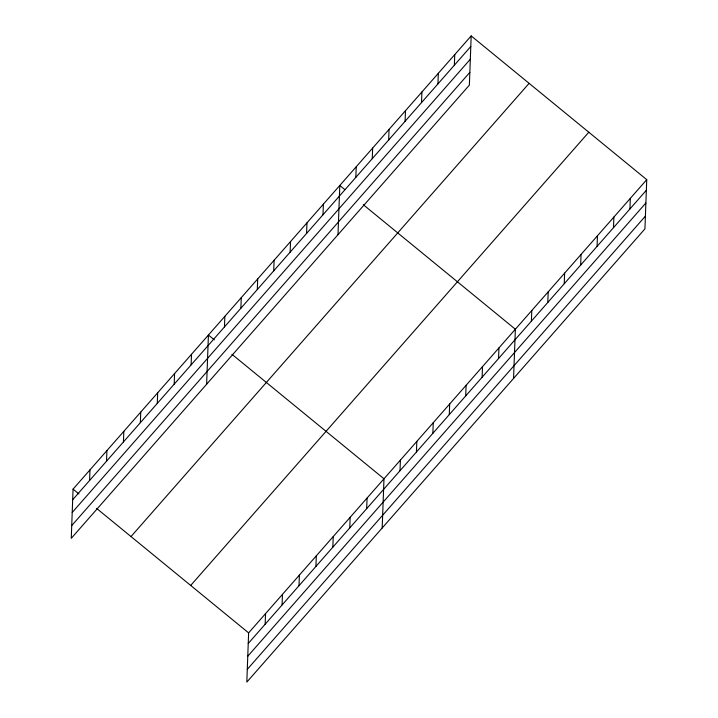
<?xml version="1.0" encoding="UTF-8"?>
<svg xmlns="http://www.w3.org/2000/svg" width="718" height="718" viewBox="0 0 718 718"><rect width="100%" height="100%" fill="white"/><g stroke="black" fill="none" stroke-linecap="round" stroke-linejoin="round"><path stroke-width="1.08" d="M471.179 35.9L73.065 489.129L71.261 538.338L469.375 85.11L471.179 35.9L646.739 179.662L644.935 228.871L246.821 682.1L248.625 632.89L646.739 179.662M89.597 480.468L89.983 469.868M106.515 461.198L106.91 450.608M123.433 441.938L123.828 431.339M140.36 422.678L140.746 412.078M157.278 403.417L157.664 392.818M174.196 384.148L174.582 373.557M191.114 364.888L191.509 354.297M206.622 384.238L208.426 335.028L214.305 339.847M224.456 326.932L224.842 316.333M240.88 308.237L241.266 297.638M257.304 289.542L257.69 278.943M273.72 270.848L274.114 260.248M265.157 624.22L265.552 613.63M290.144 252.153L290.53 241.553M282.075 604.96L282.47 594.369M306.568 233.458L306.954 222.858M299.002 585.7L299.388 575.1M322.992 214.754L323.378 204.163M315.92 566.439L316.306 555.84M337.998 234.678L339.802 185.468L344.837 189.588M332.838 547.179L333.224 536.579M355.832 177.364L356.218 166.773M349.756 527.909L350.151 517.319M372.256 158.669L372.642 148.079M366.674 508.649L367.069 498.059M388.68 139.974L389.066 129.375M382.182 527.999L383.986 478.789L231.932 354.279M405.096 121.279L405.49 110.68M400.016 470.694L400.411 460.094M421.52 102.584L421.906 91.985M416.44 451.999L416.826 441.399M437.944 83.889L438.33 73.29M432.864 433.304L433.25 422.705M454.368 65.194L454.754 54.595M449.288 414.609L449.674 404.01M465.704 395.914L466.099 385.315M482.128 377.21L482.514 366.62M498.552 358.515L498.938 347.925M513.558 378.44L515.362 329.23L363.308 204.72M531.392 321.125L531.787 310.535M547.816 302.431L548.202 291.831M564.24 283.736L564.626 273.136M580.665 265.041L581.05 254.441M597.08 246.346L597.475 235.746M613.504 227.651L613.89 217.051M629.928 208.956L630.314 198.356M72.68 499.728L470.784 46.499M72.213 512.472L470.317 59.235M71.728 525.594L469.841 72.365M130.999 536.57L529.112 83.342M190.692 585.448L588.805 132.22M248.24 643.49L646.353 190.261M247.773 656.225L645.886 202.997M247.288 669.355L645.401 216.127M73.065 489.129L78.944 493.939M96.58 508.38L248.625 632.89"/></g></svg>
